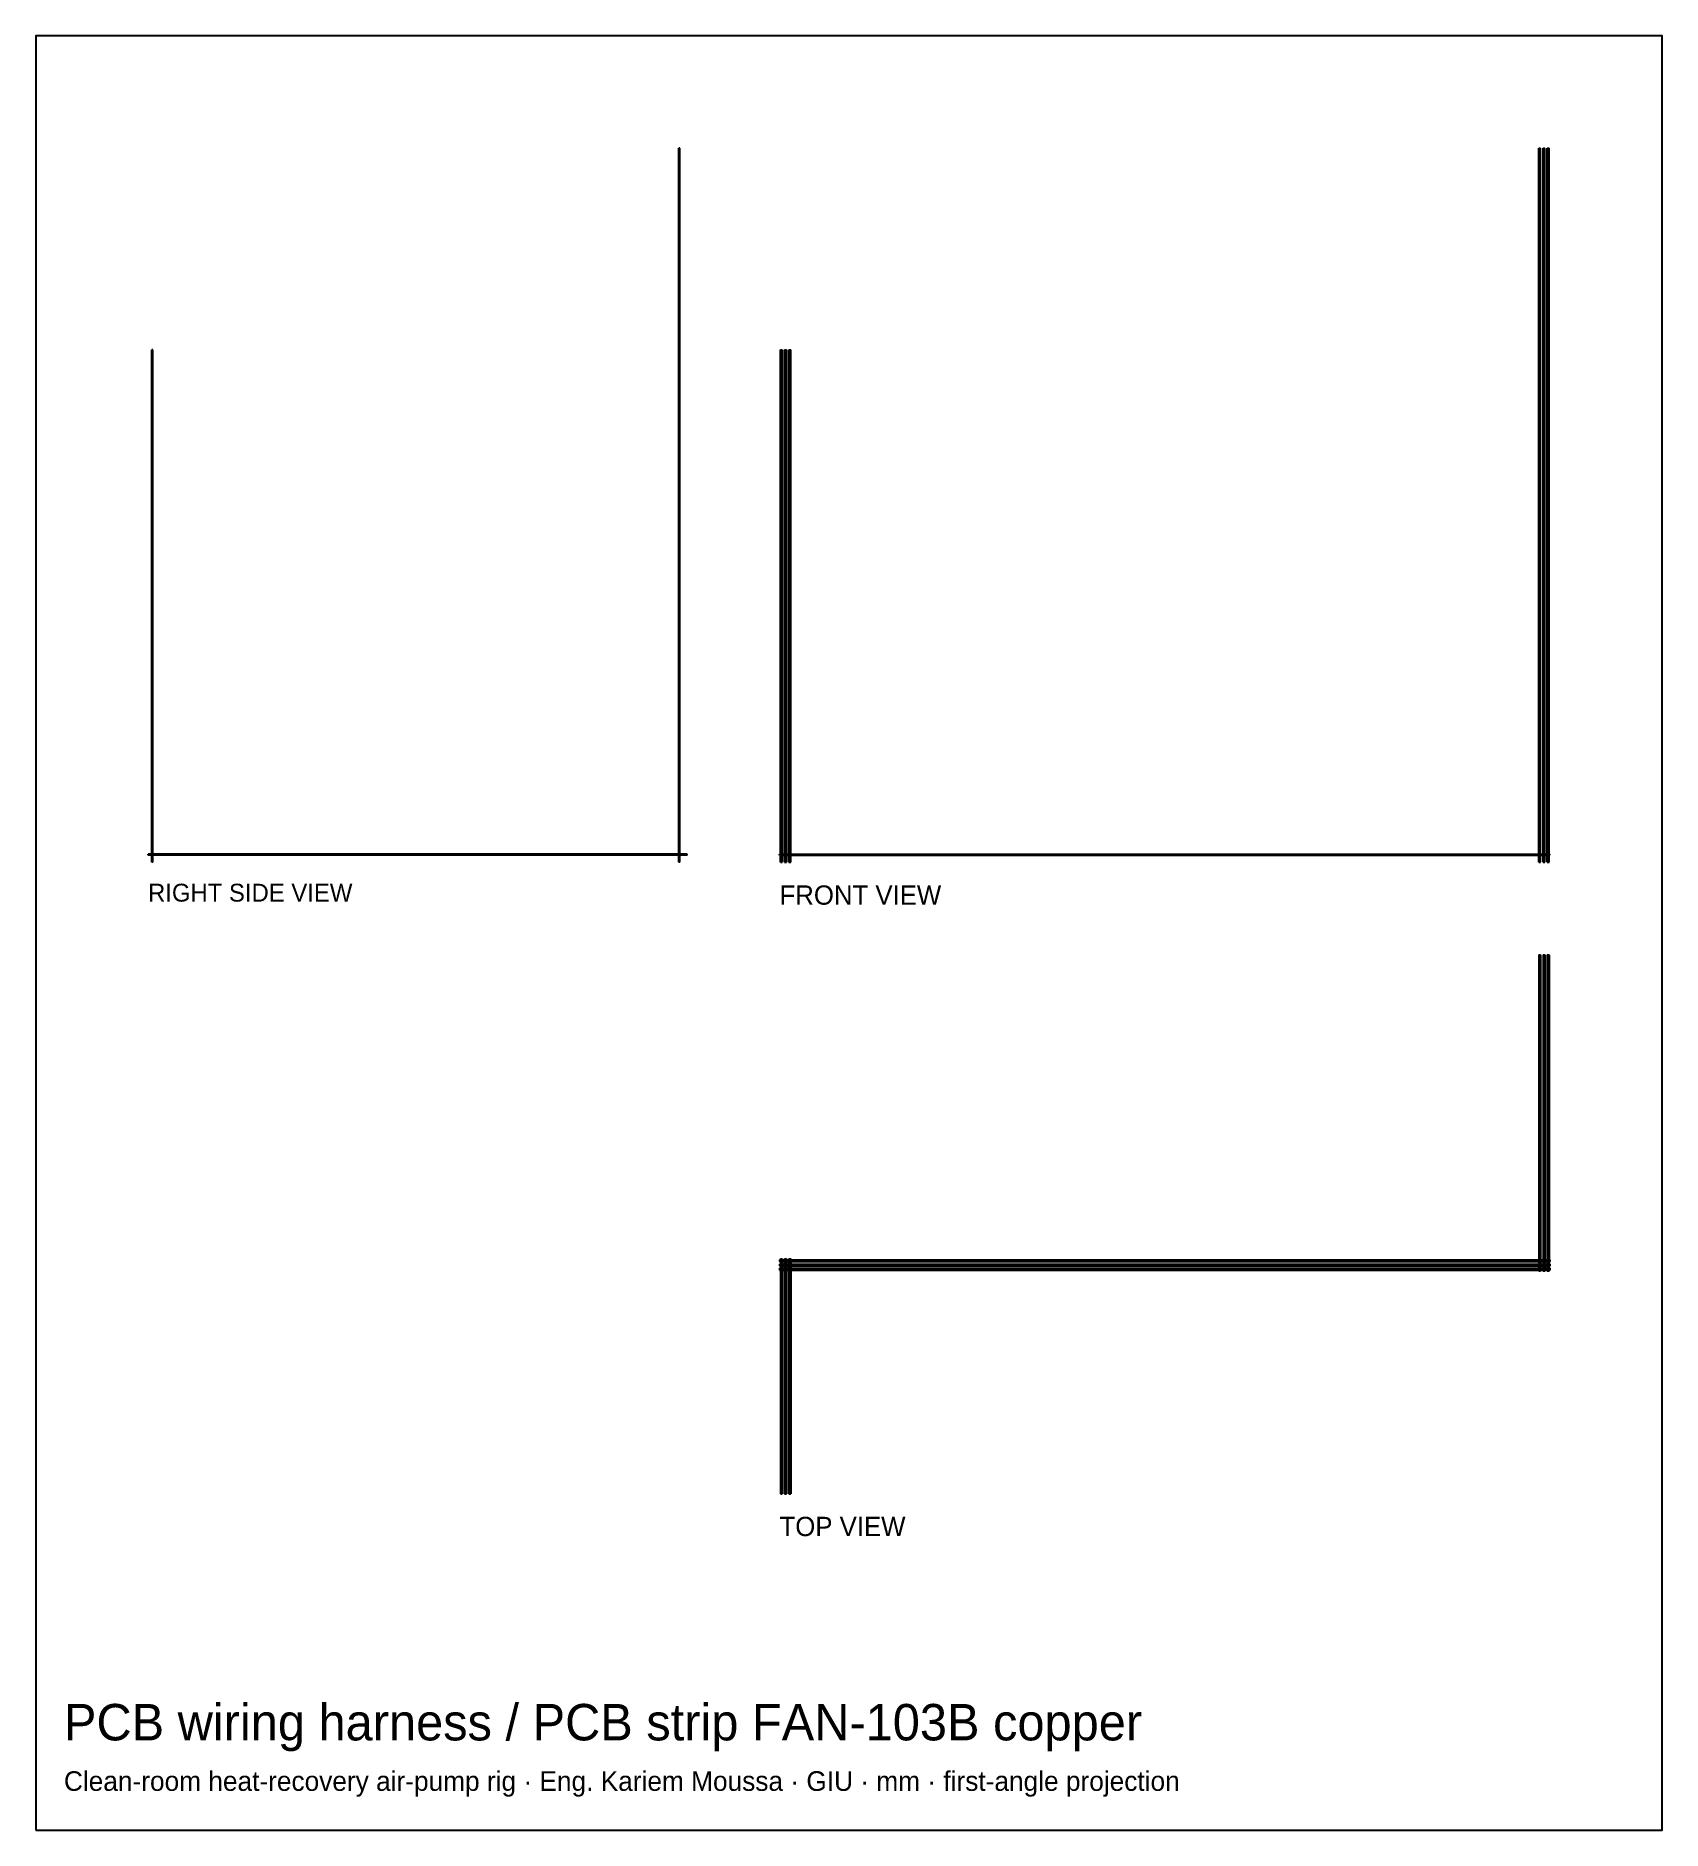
# Model space of a CAD drawing. Header units: millimetres. Extents: x -718 to -106, y -357 to 318.
import ezdxf

# ---------------------------------------------------------------- set-up
doc = ezdxf.new("R2010")
doc.units = ezdxf.units.MM
for name, color, linetype in [('BORDER', 7, 'Continuous'), ('HIDDEN', 8, 'Continuous'), ('TEXT', 5, 'Continuous'), ('VISIBLE', 7, 'Continuous')]:
    doc.layers.add(name, color=color, linetype=linetype)

msp = doc.modelspace()

# ---------------------------------------------------------------- linework, layer by layer
at = {"layer": 'BORDER'}
msp.add_lwpolyline([(-718.091, -356.837), (-106.147, -356.837), (-106.147, 318.453), (-718.091, 318.453)], close=True, dxfattribs=at)
at = {"layer": 'HIDDEN'}
for points in [[(-475.788, 276.25), (-476.138, 276.25)], [(-476.138, 7.41), (-476.138, 276.25)], [(-475.788, 276.25), (-476.138, 276.25)], [(-476.138, 7.41), (-476.138, 276.25)], [(-475.788, 276.25), (-476.138, 276.25)], [(-476.138, 7.41), (-476.138, 276.25)], [(-475.788, 276.25), (-476.138, 276.25)], [(-476.138, 7.41), (-476.138, 276.25)], [(-475.788, 276.25), (-476.138, 276.25)], [(-476.138, 7.41), (-476.138, 276.25)], [(-475.788, 7.41), (-475.788, 276.25)], [(-475.788, 7.41), (-475.788, 276.25)], [(-475.788, 7.41), (-475.788, 276.25)], [(-475.788, 7.41), (-475.788, 276.25)], [(-475.788, 7.41), (-475.788, 276.25)], [(-152.55, 276.25), (-151.85, 276.25)], [(-152.55, 7.41), (-152.55, 276.25)], [(-151.85, 7.41), (-151.85, 276.25)], [(-150.95, 276.25), (-150.25, 276.25)], [(-150.95, 7.41), (-150.95, 276.25)], [(-150.25, 7.41), (-150.25, 276.25)], [(-149.35, 276.25), (-148.65, 276.25)], [(-149.35, 7.41), (-149.35, 276.25)], [(-148.65, 7.41), (-148.65, 276.25)], [(-674.138, 200.25), (-674.488, 200.25)], [(-674.488, 7.41), (-674.488, 200.25)], [(-674.138, 200.25), (-674.488, 200.25)], [(-674.488, 7.41), (-674.488, 200.25)], [(-674.138, 200.25), (-674.488, 200.25)], [(-674.488, 7.41), (-674.488, 200.25)], [(-674.138, 200.25), (-674.488, 200.25)], [(-674.488, 7.41), (-674.488, 200.25)], [(-674.138, 200.25), (-674.488, 200.25)], [(-674.488, 7.41), (-674.488, 200.25)], [(-674.138, 7.41), (-674.138, 200.25)], [(-674.138, 7.41), (-674.138, 200.25)], [(-674.138, 7.41), (-674.138, 200.25)], [(-674.138, 7.41), (-674.138, 200.25)], [(-674.138, 7.41), (-674.138, 200.25)], [(-437.95, 200.25), (-437.25, 200.25)], [(-437.95, 7.41), (-437.95, 200.25)], [(-437.25, 7.41), (-437.25, 200.25)], [(-436.35, 200.25), (-435.65, 200.25)], [(-436.35, 7.41), (-436.35, 200.25)], [(-435.65, 7.41), (-435.65, 200.25)], [(-434.75, 200.25), (-434.05, 200.25)], [(-434.75, 7.41), (-434.75, 200.25)], [(-434.05, 7.41), (-434.05, 200.25)], [(-587.538, 10.51), (-675.888, 10.51)], [(-675.888, 10.16), (-675.888, 10.51)], [(-587.538, 10.51), (-675.888, 10.51)], [(-675.888, 10.16), (-675.888, 10.51)], [(-587.538, 10.51), (-675.888, 10.51)], [(-675.888, 10.16), (-675.888, 10.51)], [(-587.538, 10.51), (-675.888, 10.51)], [(-675.888, 10.16), (-675.888, 10.51)], [(-587.538, 10.51), (-675.888, 10.51)], [(-675.888, 10.16), (-675.888, 10.51)], [(-587.538, 10.16), (-675.888, 10.16)], [(-587.538, 10.16), (-675.888, 10.16)], [(-587.538, 10.16), (-675.888, 10.16)], [(-587.538, 10.16), (-675.888, 10.16)], [(-587.538, 10.16), (-675.888, 10.16)], [(-674.138, 7.41), (-674.488, 7.41)], [(-674.138, 7.41), (-674.488, 7.41)], [(-674.138, 7.41), (-674.488, 7.41)], [(-674.138, 7.41), (-674.488, 7.41)], [(-674.138, 7.41), (-674.488, 7.41)], [(-473.038, 10.51), (-592.038, 10.51)], [(-592.038, 10.16), (-592.038, 10.51)], [(-473.038, 10.51), (-592.038, 10.51)], [(-592.038, 10.16), (-592.038, 10.51)], [(-473.038, 10.51), (-592.038, 10.51)], [(-592.038, 10.16), (-592.038, 10.51)], [(-473.038, 10.51), (-592.038, 10.51)], [(-592.038, 10.16), (-592.038, 10.51)], [(-473.038, 10.51), (-592.038, 10.51)], [(-592.038, 10.16), (-592.038, 10.51)], [(-587.538, 10.51), (-592.038, 10.51)], [(-473.038, 10.16), (-592.038, 10.16)], [(-473.038, 10.16), (-592.038, 10.16)], [(-473.038, 10.16), (-592.038, 10.16)], [(-473.038, 10.16), (-592.038, 10.16)], [(-473.038, 10.16), (-592.038, 10.16)], [(-587.538, 10.16), (-592.038, 10.16)], [(-591.038, 10.51), (-591.738, 10.51)], [(-591.738, 10.16), (-591.738, 10.51)], [(-591.038, 10.16), (-591.738, 10.16)], [(-591.038, 10.16), (-591.038, 10.51)], [(-589.438, 10.51), (-590.138, 10.51)], [(-590.138, 10.16), (-590.138, 10.51)], [(-589.438, 10.16), (-590.138, 10.16)], [(-589.438, 10.16), (-589.438, 10.51)], [(-587.838, 10.51), (-588.538, 10.51)], [(-588.538, 10.16), (-588.538, 10.51)], [(-587.838, 10.16), (-588.538, 10.16)], [(-587.838, 10.16), (-587.838, 10.51)], [(-587.538, 10.16), (-587.538, 10.51)], [(-587.538, 10.16), (-587.538, 10.51)], [(-587.538, 10.16), (-587.538, 10.51)], [(-587.538, 10.16), (-587.538, 10.51)], [(-587.538, 10.16), (-587.538, 10.51)], [(-587.538, 10.16), (-587.538, 10.51)], [(-475.788, 7.41), (-476.138, 7.41)], [(-475.788, 7.41), (-476.138, 7.41)], [(-475.788, 7.41), (-476.138, 7.41)], [(-475.788, 7.41), (-476.138, 7.41)], [(-475.788, 7.41), (-476.138, 7.41)], [(-473.038, 10.16), (-473.038, 10.51)], [(-473.038, 10.16), (-473.038, 10.51)], [(-473.038, 10.16), (-473.038, 10.51)], [(-473.038, 10.16), (-473.038, 10.51)], [(-473.038, 10.16), (-473.038, 10.51)], [(-438.25, 10.51), (-148.35, 10.51)], [(-438.25, 10.51), (-148.35, 10.51)], [(-438.25, 10.16), (-438.25, 10.51)], [(-438.25, 10.16), (-438.25, 10.51)], [(-438.25, 10.51), (-148.35, 10.51)], [(-438.25, 10.51), (-148.35, 10.51)], [(-438.25, 10.16), (-438.25, 10.51)], [(-438.25, 10.16), (-438.25, 10.51)], [(-438.25, 10.51), (-148.35, 10.51)], [(-438.25, 10.16), (-438.25, 10.51)], [(-438.25, 10.16), (-148.35, 10.16)], [(-438.25, 10.16), (-148.35, 10.16)], [(-438.25, 10.16), (-148.35, 10.16)], [(-438.25, 10.16), (-148.35, 10.16)], [(-438.25, 10.16), (-148.35, 10.16)], [(-437.95, 10.51), (-437.25, 10.51)], [(-437.95, 10.51), (-437.25, 10.51)], [(-437.95, 10.16), (-437.95, 10.51)], [(-437.95, 10.16), (-437.25, 10.16)], [(-437.95, 10.16), (-437.25, 10.16)], [(-437.95, 7.41), (-437.25, 7.41)], [(-437.25, 10.16), (-437.25, 10.51)], [(-436.35, 10.51), (-435.65, 10.51)], [(-436.35, 10.51), (-435.65, 10.51)], [(-436.35, 10.16), (-436.35, 10.51)], [(-436.35, 10.16), (-435.65, 10.16)], [(-436.35, 10.16), (-435.65, 10.16)], [(-436.35, 7.41), (-435.65, 7.41)], [(-435.65, 10.16), (-435.65, 10.51)], [(-434.75, 10.51), (-434.05, 10.51)], [(-434.75, 10.51), (-434.05, 10.51)], [(-434.75, 10.16), (-434.75, 10.51)], [(-434.75, 10.16), (-434.05, 10.16)], [(-434.75, 10.16), (-434.05, 10.16)], [(-434.75, 7.41), (-434.05, 7.41)], [(-434.05, 10.16), (-434.05, 10.51)], [(-152.55, 10.16), (-152.55, 10.51)], [(-152.55, 10.51), (-151.85, 10.51)], [(-152.55, 10.16), (-152.55, 10.51)], [(-152.55, 10.16), (-151.85, 10.16)], [(-152.55, 7.41), (-151.85, 7.41)], [(-151.85, 10.16), (-151.85, 10.51)], [(-151.85, 10.16), (-151.85, 10.51)], [(-150.95, 10.16), (-150.95, 10.51)], [(-150.95, 10.51), (-150.25, 10.51)], [(-150.95, 10.16), (-150.95, 10.51)], [(-150.95, 10.16), (-150.25, 10.16)], [(-150.95, 7.41), (-150.25, 7.41)], [(-150.25, 10.16), (-150.25, 10.51)], [(-150.25, 10.16), (-150.25, 10.51)], [(-149.35, 10.16), (-149.35, 10.51)], [(-149.35, 10.51), (-148.65, 10.51)], [(-149.35, 10.16), (-149.35, 10.51)], [(-149.35, 10.16), (-148.65, 10.16)], [(-149.35, 7.41), (-148.65, 7.41)], [(-148.65, 10.16), (-148.65, 10.51)], [(-148.65, 10.16), (-148.65, 10.51)], [(-148.35, 10.16), (-148.35, 10.51)], [(-148.35, 10.16), (-148.35, 10.51)], [(-148.35, 10.16), (-148.35, 10.51)], [(-148.35, 10.16), (-148.35, 10.51)], [(-148.35, 10.16), (-148.35, 10.51)], [(-152.55, -27.378), (-151.85, -27.378)], [(-152.55, -27.378), (-152.55, -146.378)], [(-152.55, -30.128), (-151.85, -30.128)], [(-152.55, -30.128), (-152.55, -30.478)], [(-152.55, -30.478), (-151.85, -30.478)], [(-151.85, -27.378), (-151.85, -146.378)], [(-151.85, -30.128), (-151.85, -30.478)], [(-150.95, -27.378), (-150.25, -27.378)], [(-150.95, -27.378), (-150.95, -146.378)], [(-150.95, -30.128), (-150.25, -30.128)], [(-150.95, -30.128), (-150.95, -30.478)], [(-150.95, -30.478), (-150.25, -30.478)], [(-150.25, -27.378), (-150.25, -146.378)], [(-150.25, -30.128), (-150.25, -30.478)], [(-149.35, -27.378), (-148.65, -27.378)], [(-149.35, -27.378), (-149.35, -146.378)], [(-149.35, -30.128), (-148.65, -30.128)], [(-149.35, -30.128), (-149.35, -30.478)], [(-149.35, -30.478), (-148.65, -30.478)], [(-148.65, -27.378), (-148.65, -146.378)], [(-148.65, -30.128), (-148.65, -30.478)], [(-438.25, -142.178), (-148.35, -142.178)], [(-438.25, -142.178), (-438.25, -142.878)], [(-438.25, -142.878), (-148.35, -142.878)], [(-438.25, -143.778), (-148.35, -143.778)], [(-438.25, -143.778), (-438.25, -144.478)], [(-438.25, -144.478), (-148.35, -144.478)], [(-438.25, -145.378), (-148.35, -145.378)], [(-438.25, -145.378), (-438.25, -146.078)], [(-438.25, -146.078), (-148.35, -146.078)], [(-437.95, -141.878), (-437.25, -141.878)], [(-437.95, -141.878), (-437.95, -230.228)], [(-437.25, -141.878), (-437.25, -230.228)], [(-436.35, -141.878), (-435.65, -141.878)], [(-436.35, -141.878), (-436.35, -230.228)], [(-435.65, -141.878), (-435.65, -230.228)], [(-434.75, -141.878), (-434.05, -141.878)], [(-434.75, -141.878), (-434.75, -230.228)], [(-434.05, -141.878), (-434.05, -230.228)], [(-152.55, -146.378), (-151.85, -146.378)], [(-150.95, -146.378), (-150.25, -146.378)], [(-149.35, -146.378), (-148.65, -146.378)], [(-148.35, -142.178), (-148.35, -142.878)], [(-148.35, -143.778), (-148.35, -144.478)], [(-148.35, -145.378), (-148.35, -146.078)], [(-437.95, -228.478), (-437.25, -228.478)], [(-437.95, -228.478), (-437.95, -228.828)], [(-437.95, -228.828), (-437.25, -228.828)], [(-437.25, -228.478), (-437.25, -228.828)], [(-436.35, -228.478), (-435.65, -228.478)], [(-436.35, -228.478), (-436.35, -228.828)], [(-436.35, -228.828), (-435.65, -228.828)], [(-435.65, -228.478), (-435.65, -228.828)], [(-434.75, -228.478), (-434.05, -228.478)], [(-434.75, -228.478), (-434.75, -228.828)], [(-434.75, -228.828), (-434.05, -228.828)], [(-434.05, -228.478), (-434.05, -228.828)], [(-437.95, -230.228), (-437.25, -230.228)], [(-436.35, -230.228), (-435.65, -230.228)], [(-434.75, -230.228), (-434.05, -230.228)]]:
    msp.add_lwpolyline(points, dxfattribs=at)
at = {"layer": 'VISIBLE'}
for points in [[(-475.788, 276.25), (-476.138, 276.25)], [(-476.138, 7.41), (-476.138, 276.25)], [(-475.788, 7.41), (-475.788, 276.25)], [(-152.55, 276.25), (-151.85, 276.25)], [(-152.55, 10.51), (-152.55, 276.25)], [(-151.85, 10.51), (-151.85, 276.25)], [(-150.95, 276.25), (-150.25, 276.25)], [(-150.95, 10.51), (-150.95, 276.25)], [(-150.25, 10.51), (-150.25, 276.25)], [(-149.35, 276.25), (-148.65, 276.25)], [(-149.35, 10.51), (-149.35, 276.25)], [(-148.65, 10.51), (-148.65, 276.25)], [(-674.138, 200.25), (-674.488, 200.25)], [(-674.488, 7.41), (-674.488, 200.25)], [(-674.138, 7.41), (-674.138, 200.25)], [(-437.95, 200.25), (-437.25, 200.25)], [(-437.95, 7.41), (-437.95, 200.25)], [(-437.25, 7.41), (-437.25, 200.25)], [(-436.35, 200.25), (-435.65, 200.25)], [(-436.35, 7.41), (-436.35, 200.25)], [(-435.65, 7.41), (-435.65, 200.25)], [(-434.75, 200.25), (-434.05, 200.25)], [(-434.75, 7.41), (-434.75, 200.25)], [(-434.05, 7.41), (-434.05, 200.25)], [(-592.038, 10.51), (-675.888, 10.51)], [(-675.888, 10.16), (-675.888, 10.51)], [(-592.038, 10.16), (-675.888, 10.16)], [(-674.138, 7.41), (-674.488, 7.41)], [(-473.038, 10.51), (-592.038, 10.51)], [(-592.038, 10.16), (-592.038, 10.51)], [(-473.038, 10.16), (-592.038, 10.16)], [(-591.038, 10.51), (-591.738, 10.51)], [(-591.738, 10.16), (-591.738, 10.51)], [(-591.038, 10.16), (-591.738, 10.16)], [(-591.038, 10.16), (-591.038, 10.51)], [(-589.438, 10.51), (-590.138, 10.51)], [(-590.138, 10.16), (-590.138, 10.51)], [(-589.438, 10.16), (-590.138, 10.16)], [(-589.438, 10.16), (-589.438, 10.51)], [(-587.838, 10.51), (-588.538, 10.51)], [(-588.538, 10.16), (-588.538, 10.51)], [(-587.838, 10.16), (-588.538, 10.16)], [(-587.838, 10.16), (-587.838, 10.51)], [(-475.788, 7.41), (-476.138, 7.41)], [(-473.038, 10.16), (-473.038, 10.51)], [(-438.25, 10.51), (-437.95, 10.51)], [(-438.25, 10.16), (-438.25, 10.51)], [(-438.25, 10.16), (-437.95, 10.16)], [(-437.95, 10.51), (-437.25, 10.51)], [(-437.95, 10.16), (-437.95, 10.51)], [(-437.95, 10.16), (-437.25, 10.16)], [(-437.95, 7.41), (-437.25, 7.41)], [(-437.25, 10.51), (-436.35, 10.51)], [(-437.25, 10.16), (-437.25, 10.51)], [(-437.25, 10.16), (-436.35, 10.16)], [(-436.35, 10.51), (-435.65, 10.51)], [(-436.35, 10.16), (-436.35, 10.51)], [(-436.35, 10.16), (-435.65, 10.16)], [(-436.35, 7.41), (-435.65, 7.41)], [(-435.65, 10.51), (-434.75, 10.51)], [(-435.65, 10.16), (-435.65, 10.51)], [(-435.65, 10.16), (-434.75, 10.16)], [(-434.75, 10.51), (-434.05, 10.51)], [(-434.75, 10.16), (-434.75, 10.51)], [(-434.75, 10.16), (-434.05, 10.16)], [(-434.75, 7.41), (-434.05, 7.41)], [(-434.05, 10.51), (-148.35, 10.51)], [(-434.05, 10.16), (-434.05, 10.51)], [(-434.05, 10.16), (-148.35, 10.16)], [(-152.55, 10.51), (-151.85, 10.51)], [(-152.55, 10.16), (-152.55, 10.51)], [(-152.55, 7.41), (-152.55, 10.16)], [(-152.55, 10.16), (-151.85, 10.16)], [(-152.55, 7.41), (-151.85, 7.41)], [(-151.85, 10.16), (-151.85, 10.51)], [(-151.85, 7.41), (-151.85, 10.16)], [(-150.95, 10.51), (-150.25, 10.51)], [(-150.95, 10.16), (-150.95, 10.51)], [(-150.95, 7.41), (-150.95, 10.16)], [(-150.95, 10.16), (-150.25, 10.16)], [(-150.95, 7.41), (-150.25, 7.41)], [(-150.25, 10.16), (-150.25, 10.51)], [(-150.25, 7.41), (-150.25, 10.16)], [(-149.35, 10.51), (-148.65, 10.51)], [(-149.35, 10.16), (-149.35, 10.51)], [(-149.35, 7.41), (-149.35, 10.16)], [(-149.35, 10.16), (-148.65, 10.16)], [(-149.35, 7.41), (-148.65, 7.41)], [(-148.65, 10.16), (-148.65, 10.51)], [(-148.65, 7.41), (-148.65, 10.16)], [(-148.35, 10.16), (-148.35, 10.51)], [(-152.55, -27.378), (-151.85, -27.378)], [(-152.55, -27.378), (-152.55, -146.378)], [(-152.55, -30.128), (-151.85, -30.128)], [(-152.55, -30.128), (-152.55, -30.478)], [(-152.55, -30.478), (-151.85, -30.478)], [(-151.85, -27.378), (-151.85, -146.378)], [(-151.85, -30.128), (-151.85, -30.478)], [(-150.95, -27.378), (-150.25, -27.378)], [(-150.95, -27.378), (-150.95, -146.378)], [(-150.95, -30.128), (-150.25, -30.128)], [(-150.95, -30.128), (-150.95, -30.478)], [(-150.95, -30.478), (-150.25, -30.478)], [(-150.25, -27.378), (-150.25, -146.378)], [(-150.25, -30.128), (-150.25, -30.478)], [(-149.35, -27.378), (-148.65, -27.378)], [(-149.35, -27.378), (-149.35, -146.378)], [(-149.35, -30.128), (-148.65, -30.128)], [(-149.35, -30.128), (-149.35, -30.478)], [(-149.35, -30.478), (-148.65, -30.478)], [(-148.65, -27.378), (-148.65, -146.378)], [(-148.65, -30.128), (-148.65, -30.478)], [(-438.25, -142.178), (-148.35, -142.178)], [(-438.25, -142.178), (-438.25, -142.878)], [(-438.25, -142.878), (-148.35, -142.878)], [(-438.25, -143.778), (-148.35, -143.778)], [(-438.25, -143.778), (-438.25, -144.478)], [(-438.25, -144.478), (-148.35, -144.478)], [(-438.25, -145.378), (-148.35, -145.378)], [(-438.25, -145.378), (-438.25, -146.078)], [(-438.25, -146.078), (-148.35, -146.078)], [(-437.95, -141.878), (-437.25, -141.878)], [(-437.95, -141.878), (-437.95, -230.228)], [(-437.25, -141.878), (-437.25, -230.228)], [(-436.35, -141.878), (-435.65, -141.878)], [(-436.35, -141.878), (-436.35, -230.228)], [(-435.65, -141.878), (-435.65, -230.228)], [(-434.75, -141.878), (-434.05, -141.878)], [(-434.75, -141.878), (-434.75, -230.228)], [(-434.05, -141.878), (-434.05, -230.228)], [(-152.55, -146.378), (-151.85, -146.378)], [(-150.95, -146.378), (-150.25, -146.378)], [(-149.35, -146.378), (-148.65, -146.378)], [(-148.35, -142.178), (-148.35, -142.878)], [(-148.35, -143.778), (-148.35, -144.478)], [(-148.35, -145.378), (-148.35, -146.078)], [(-437.95, -228.478), (-437.25, -228.478)], [(-437.95, -228.478), (-437.95, -228.828)], [(-437.95, -228.828), (-437.25, -228.828)], [(-437.25, -228.478), (-437.25, -228.828)], [(-436.35, -228.478), (-435.65, -228.478)], [(-436.35, -228.478), (-436.35, -228.828)], [(-436.35, -228.828), (-435.65, -228.828)], [(-435.65, -228.478), (-435.65, -228.828)], [(-434.75, -228.478), (-434.05, -228.478)], [(-434.75, -228.478), (-434.75, -228.828)], [(-434.75, -228.828), (-434.05, -228.828)], [(-434.05, -228.478), (-434.05, -228.828)], [(-437.95, -230.228), (-437.25, -230.228)], [(-436.35, -230.228), (-435.65, -230.228)], [(-434.75, -230.228), (-434.05, -230.228)]]:
    msp.add_lwpolyline(points, dxfattribs=at)

# ---------------------------------------------------------------- texts
at = {"layer": 'TEXT'}
for s, height, p in [('RIGHT SIDE VIEW', 6.721, (-675.888, -7.376)), ('FRONT VIEW', 7.2475, (-438.25, -8.535)), ('TOP VIEW', 7.2475, (-438.25, -246.173)), ('PCB wiring harness / PCB strip FAN-103B copper', 13.71599, (-707.54, -323.075)), ('Clean-room heat-recovery air-pump rig · Eng. Kariem Moussa · GIU · mm · first-angle projection', 7.38553, (-707.54, -342.066))]:
    msp.add_text(s, height=height, dxfattribs=at).set_placement(p)

doc.saveas('drawing.dxf')
